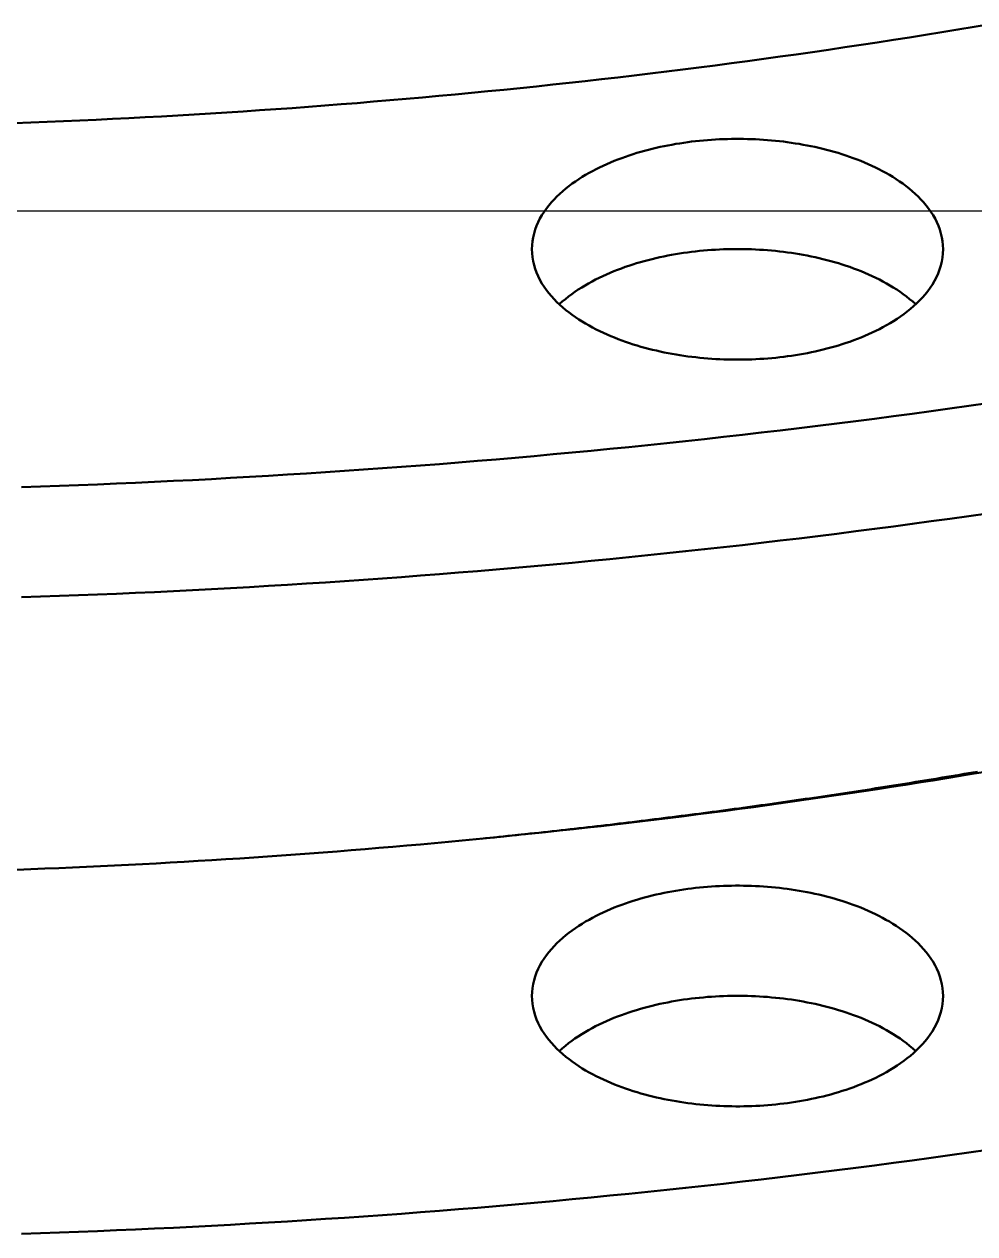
# Model space of a CAD drawing. Header units: millimetres. Extents: x 0 to 841, y 0 to 594.
# Drawn here: x 344.18 to 372.83, y 286.91 to 323.38 of the extents above; entities that cross this region are included whole.
import ezdxf

# ---------------------------------------------------------------- set-up
doc = ezdxf.new("R2010")
doc.units = ezdxf.units.MM
for name, color, linetype, lineweight in [('COTA', 7, 'CONTINUOUS', 25), ('FINA', 7, 'CONTINUOUS', 25), ('VIS', 7, 'CONTINUOUS', 50)]:
    doc.layers.add(name, color=color, linetype=linetype, lineweight=lineweight)

msp = doc.modelspace()

# ---------------------------------------------------------------- linework, layer by layer
at = {"layer": 'COTA'}
msp.add_line((335.5, 317.76), (569.498, 317.76), dxfattribs=at)
at = {"layer": 'FINA'}
for points in [[(343.882, 320.403), (344.375, 320.422), (344.868, 320.441), (345.361, 320.461), (345.853, 320.483), (346.346, 320.505), (346.839, 320.529), (347.331, 320.553), (347.824, 320.579), (348.316, 320.605), (348.808, 320.633), (349.301, 320.662), (349.793, 320.692), (350.285, 320.722), (350.777, 320.754), (351.269, 320.787), (351.761, 320.821), (352.253, 320.856), (352.745, 320.892), (353.237, 320.93), (353.729, 320.968), (354.22, 321.007), (354.712, 321.048), (355.203, 321.089), (355.694, 321.131), (356.186, 321.175), (356.677, 321.22), (357.168, 321.265), (357.659, 321.312), (358.15, 321.36), (358.64, 321.409), (359.131, 321.459), (359.621, 321.51), (360.112, 321.562), (360.602, 321.615), (361.092, 321.67), (361.582, 321.725), (362.072, 321.781), (362.562, 321.839), (363.052, 321.898), (363.541, 321.957), (364.031, 322.018), (364.52, 322.08), (365.009, 322.143), (365.498, 322.207), (365.987, 322.272), (366.475, 322.339), (366.964, 322.406), (367.452, 322.475), (367.941, 322.544), (368.429, 322.615), (368.916, 322.687), (369.404, 322.76), (369.892, 322.834), (370.379, 322.909), (370.866, 322.985), (371.353, 323.063), (371.84, 323.141), (372.327, 323.221), (372.813, 323.302), (373.3, 323.384)], [(343.882, 320.403), (344.375, 320.422), (344.868, 320.441), (345.361, 320.461), (345.853, 320.483), (346.346, 320.505), (346.839, 320.529), (347.331, 320.553), (347.824, 320.579), (348.316, 320.605), (348.808, 320.633), (349.301, 320.662), (349.793, 320.692), (350.285, 320.722), (350.777, 320.754), (351.269, 320.787), (351.761, 320.821), (352.253, 320.856), (352.745, 320.892), (353.237, 320.93), (353.729, 320.968), (354.22, 321.007), (354.712, 321.048), (355.203, 321.089), (355.694, 321.131), (356.186, 321.175), (356.677, 321.22), (357.168, 321.265), (357.659, 321.312), (358.15, 321.36), (358.64, 321.409), (359.131, 321.459), (359.621, 321.51), (360.112, 321.562), (360.602, 321.615), (361.092, 321.67), (361.582, 321.725), (362.072, 321.781), (362.562, 321.839), (363.052, 321.898), (363.541, 321.957), (364.031, 322.018), (364.52, 322.08), (365.009, 322.143), (365.498, 322.207), (365.987, 322.272), (366.475, 322.339), (366.964, 322.406), (367.452, 322.475), (367.941, 322.544), (368.429, 322.615), (368.916, 322.687), (369.404, 322.76), (369.892, 322.834), (370.379, 322.909), (370.866, 322.985), (371.353, 323.063), (371.84, 323.141), (372.327, 323.221), (372.813, 323.302), (373.3, 323.384)], [(359.483, 316.598), (359.487, 316.718), (359.499, 316.838), (359.519, 316.957), (359.547, 317.074), (359.581, 317.189), (359.623, 317.302), (359.672, 317.413), (359.726, 317.52), (359.785, 317.625), (359.85, 317.727), (359.92, 317.825), (359.993, 317.92), (360.071, 318.013), (360.152, 318.102), (360.236, 318.188), (360.324, 318.271), (360.413, 318.351), (360.506, 318.429), (360.6, 318.504), (360.697, 318.576), (360.795, 318.645), (360.895, 318.712), (360.997, 318.777), (361.1, 318.839), (361.205, 318.899), (361.31, 318.957), (361.417, 319.013), (361.525, 319.067), (361.634, 319.118), (361.744, 319.168), (361.854, 319.216), (361.966, 319.261), (362.078, 319.305), (362.191, 319.348), (362.304, 319.388), (362.419, 319.427), (362.533, 319.464), (362.648, 319.5), (362.764, 319.534), (362.88, 319.566), (362.996, 319.597), (363.113, 319.626), (363.231, 319.654), (363.348, 319.681), (363.466, 319.706), (363.584, 319.729), (363.703, 319.751), (363.821, 319.772), (363.94, 319.791), (364.06, 319.809), (364.179, 319.826), (364.298, 319.842), (364.418, 319.856), (364.538, 319.868), (364.658, 319.88), (364.778, 319.89), (364.898, 319.899), (365.018, 319.906), (365.139, 319.913), (365.259, 319.918), (365.38, 319.921), (365.5, 319.924), (365.621, 319.925), (365.741, 319.925), (365.862, 319.924), (365.982, 319.921), (366.103, 319.918), (366.223, 319.913), (366.343, 319.906), (366.464, 319.899), (366.584, 319.89), (366.704, 319.88), (366.824, 319.868), (366.944, 319.856), (367.063, 319.842), (367.183, 319.826), (367.302, 319.809), (367.421, 319.791), (367.54, 319.772), (367.659, 319.751), (367.778, 319.729), (367.896, 319.706), (368.014, 319.681), (368.131, 319.654), (368.249, 319.626), (368.365, 319.597), (368.482, 319.566), (368.598, 319.534), (368.714, 319.5), (368.829, 319.464), (368.943, 319.427), (369.057, 319.388), (369.171, 319.348), (369.284, 319.305), (369.396, 319.261), (369.507, 319.216), (369.618, 319.168), (369.728, 319.118), (369.837, 319.067), (369.945, 319.013), (370.052, 318.957), (370.157, 318.899), (370.262, 318.839), (370.365, 318.777), (370.467, 318.712), (370.567, 318.645), (370.665, 318.576), (370.762, 318.504), (370.856, 318.429), (370.949, 318.351), (371.038, 318.271), (371.126, 318.188), (371.21, 318.102), (371.291, 318.013), (371.368, 317.92), (371.442, 317.825), (371.512, 317.727), (371.576, 317.625), (371.636, 317.52), (371.69, 317.413), (371.739, 317.302), (371.78, 317.189), (371.815, 317.074), (371.843, 316.957), (371.863, 316.838), (371.875, 316.718), (371.879, 316.598)], [(370.064, 314.244), (369.957, 314.188), (369.849, 314.135), (369.74, 314.083), (369.63, 314.033), (369.52, 313.985), (369.408, 313.939), (369.296, 313.894), (369.183, 313.852), (369.069, 313.811), (368.955, 313.772), (368.84, 313.735), (368.725, 313.699), (368.61, 313.665), (368.493, 313.632), (368.377, 313.601), (368.26, 313.571), (368.142, 313.543), (368.025, 313.517), (367.907, 313.492), (367.788, 313.468), (367.67, 313.446), (367.551, 313.425), (367.432, 313.405), (367.313, 313.387), (367.193, 313.37), (367.074, 313.355), (366.954, 313.341), (366.834, 313.328), (366.714, 313.316), (366.594, 313.306), (366.473, 313.297), (366.353, 313.289), (366.232, 313.283), (366.112, 313.278), (365.991, 313.274), (365.871, 313.271), (365.75, 313.27), (365.629, 313.27), (365.509, 313.271), (365.388, 313.273), (365.267, 313.277), (365.147, 313.282), (365.026, 313.288), (364.906, 313.296), (364.786, 313.305), (364.665, 313.315), (364.545, 313.326), (364.425, 313.339), (364.306, 313.353), (364.186, 313.368), (364.066, 313.385), (363.947, 313.403), (363.828, 313.422), (363.709, 313.443), (363.59, 313.465), (363.472, 313.488), (363.354, 313.513), (363.236, 313.54), (363.119, 313.567), (363.002, 313.597), (362.885, 313.627), (362.769, 313.66), (362.653, 313.694), (362.538, 313.729), (362.423, 313.766), (362.309, 313.805), (362.195, 313.846), (362.082, 313.888), (361.97, 313.932), (361.858, 313.978), (361.748, 314.026), (361.638, 314.075), (361.529, 314.127), (361.42, 314.181), (361.313, 314.236), (361.208, 314.294), (361.103, 314.354), (361, 314.416), (360.898, 314.481), (360.798, 314.548), (360.699, 314.618), (360.602, 314.69), (360.508, 314.765), (360.415, 314.842), (360.325, 314.923), (360.238, 315.006), (360.153, 315.092), (360.072, 315.181), (359.994, 315.273), (359.921, 315.369), (359.851, 315.467), (359.786, 315.569), (359.726, 315.674), (359.672, 315.782), (359.624, 315.892), (359.582, 316.005), (359.547, 316.121), (359.519, 316.238), (359.499, 316.357), (359.487, 316.477), (359.483, 316.598)], [(360.31, 314.937), (360.4, 315.018), (360.492, 315.096), (360.587, 315.171), (360.683, 315.244), (360.782, 315.314), (360.882, 315.382), (360.984, 315.447), (361.087, 315.509), (361.192, 315.57), (361.298, 315.628), (361.405, 315.684), (361.513, 315.738), (361.622, 315.79), (361.732, 315.84), (361.843, 315.889), (361.955, 315.935), (362.067, 315.979), (362.18, 316.022), (362.294, 316.063), (362.408, 316.102), (362.523, 316.139), (362.639, 316.175), (362.755, 316.209), (362.871, 316.242), (362.988, 316.273), (363.105, 316.302), (363.223, 316.33), (363.341, 316.357), (363.459, 316.382), (363.578, 316.406), (363.696, 316.428), (363.816, 316.449), (363.935, 316.469), (364.054, 316.487), (364.174, 316.503), (364.294, 316.519), (364.414, 316.533), (364.534, 316.546), (364.655, 316.557), (364.775, 316.568), (364.896, 316.577), (365.016, 316.584), (365.137, 316.59), (365.258, 316.596), (365.379, 316.599), (365.5, 316.602), (365.62, 316.603), (365.741, 316.603), (365.862, 316.602), (365.983, 316.599), (366.104, 316.596), (366.225, 316.59), (366.346, 316.584), (366.466, 316.577), (366.587, 316.568), (366.707, 316.557), (366.828, 316.546), (366.948, 316.533), (367.068, 316.519), (367.188, 316.503), (367.307, 316.487), (367.427, 316.469), (367.546, 316.449), (367.665, 316.428), (367.784, 316.406), (367.903, 316.382), (368.021, 316.357), (368.139, 316.33), (368.257, 316.302), (368.374, 316.273), (368.491, 316.242), (368.607, 316.209), (368.723, 316.175), (368.839, 316.139), (368.953, 316.102), (369.068, 316.063), (369.182, 316.022), (369.295, 315.979), (369.407, 315.935), (369.519, 315.889), (369.63, 315.84), (369.74, 315.79), (369.849, 315.738), (369.957, 315.684), (370.064, 315.628), (370.17, 315.57), (370.275, 315.509), (370.378, 315.447), (370.48, 315.382), (370.58, 315.314), (370.679, 315.244), (370.775, 315.171), (370.87, 315.096), (370.962, 315.018), (371.052, 314.937)], [(371.879, 316.598), (371.875, 316.473), (371.862, 316.349), (371.84, 316.226), (371.811, 316.105), (371.773, 315.986), (371.729, 315.869), (371.677, 315.755), (371.62, 315.645), (371.556, 315.537), (371.487, 315.433), (371.414, 315.333), (371.336, 315.235), (371.254, 315.141), (371.168, 315.05), (371.08, 314.963), (370.988, 314.878), (370.893, 314.797), (370.796, 314.718), (370.697, 314.643), (370.596, 314.57), (370.492, 314.5), (370.388, 314.432), (370.281, 314.367), (370.173, 314.305), (370.064, 314.244)], [(344.101, 309.427), (344.674, 309.446), (345.247, 309.466), (345.82, 309.487), (346.393, 309.509), (346.966, 309.533), (347.539, 309.558), (348.112, 309.584), (348.684, 309.611), (349.257, 309.64), (349.83, 309.67), (350.402, 309.701), (350.975, 309.733), (351.547, 309.766), (352.12, 309.801), (352.692, 309.837), (353.264, 309.874), (353.836, 309.912), (354.409, 309.952), (354.981, 309.992), (355.552, 310.034), (356.124, 310.078), (356.696, 310.122), (357.268, 310.168), (357.839, 310.215), (358.41, 310.263), (358.982, 310.312), (359.553, 310.363), (360.124, 310.415), (360.695, 310.468), (361.266, 310.522), (361.837, 310.578), (362.407, 310.635), (362.978, 310.693), (363.548, 310.752), (364.118, 310.813), (364.688, 310.875), (365.258, 310.938), (365.828, 311.002), (366.398, 311.068), (366.967, 311.135), (367.537, 311.203), (368.106, 311.273), (368.675, 311.343), (369.244, 311.415), (369.813, 311.489), (370.381, 311.563), (370.95, 311.639), (371.518, 311.716), (372.086, 311.795), (372.654, 311.874), (373.222, 311.955)], [(344.101, 306.105), (344.674, 306.124), (345.247, 306.144), (345.82, 306.165), (346.393, 306.187), (346.966, 306.211), (347.539, 306.236), (348.112, 306.262), (348.684, 306.289), (349.257, 306.318), (349.83, 306.348), (350.402, 306.379), (350.975, 306.411), (351.547, 306.444), (352.12, 306.479), (352.692, 306.515), (353.264, 306.552), (353.836, 306.59), (354.409, 306.63), (354.981, 306.67), (355.552, 306.712), (356.124, 306.756), (356.696, 306.8), (357.268, 306.846), (357.839, 306.893), (358.41, 306.941), (358.982, 306.99), (359.553, 307.041), (360.124, 307.093), (360.695, 307.146), (361.266, 307.2), (361.837, 307.256), (362.407, 307.313), (362.978, 307.371), (363.548, 307.43), (364.118, 307.491), (364.688, 307.553), (365.258, 307.616), (365.828, 307.68), (366.398, 307.746), (366.967, 307.813), (367.537, 307.881), (368.106, 307.951), (368.675, 308.021), (369.244, 308.093), (369.813, 308.167), (370.381, 308.241), (370.95, 308.317), (371.518, 308.394), (372.086, 308.473), (372.654, 308.552), (373.222, 308.633)], [(343.96, 297.89), (344.38, 297.906), (344.8, 297.922), (345.22, 297.939), (345.64, 297.957), (346.061, 297.976), (346.481, 297.995), (346.901, 298.016), (347.321, 298.037), (347.741, 298.058), (348.161, 298.081), (348.581, 298.104), (349, 298.128), (349.42, 298.153), (349.84, 298.178), (350.26, 298.205), (350.679, 298.232), (351.099, 298.26), (351.518, 298.288), (351.938, 298.318), (352.357, 298.348), (352.777, 298.379), (353.196, 298.41), (353.615, 298.443), (354.035, 298.476), (354.454, 298.51), (354.873, 298.545), (355.292, 298.581), (355.711, 298.617), (356.13, 298.654), (356.549, 298.692), (356.967, 298.731), (357.386, 298.77), (357.805, 298.81), (358.223, 298.851), (358.642, 298.893), (359.06, 298.936), (359.478, 298.979), (359.897, 299.023), (360.315, 299.068), (360.733, 299.114), (361.151, 299.16), (361.569, 299.207), (361.986, 299.255), (362.404, 299.304), (362.822, 299.354), (363.239, 299.404), (363.657, 299.456), (364.074, 299.508), (364.491, 299.56), (364.908, 299.614), (365.325, 299.668), (365.742, 299.724), (366.159, 299.78), (366.576, 299.836), (366.992, 299.894), (367.409, 299.953), (367.825, 300.012), (368.241, 300.072), (368.657, 300.133), (369.073, 300.194), (369.489, 300.257), (369.905, 300.32), (370.321, 300.384), (370.736, 300.449), (371.151, 300.515), (371.567, 300.581), (371.982, 300.648), (372.397, 300.717), (372.812, 300.786), (373.226, 300.855)], [(357.95, 298.824), (358.084, 298.838), (358.219, 298.851), (358.353, 298.865), (358.487, 298.879), (358.621, 298.892), (358.755, 298.906), (358.889, 298.92), (359.024, 298.934), (359.158, 298.948), (359.292, 298.962), (359.426, 298.977), (359.56, 298.991), (359.694, 299.005), (359.828, 299.02), (359.962, 299.034), (360.096, 299.049), (360.23, 299.064), (360.364, 299.079), (360.498, 299.093), (360.632, 299.108), (360.766, 299.124), (360.9, 299.139), (361.034, 299.154), (361.168, 299.169), (361.302, 299.185), (361.436, 299.2), (361.57, 299.216), (361.704, 299.231), (361.838, 299.247), (361.972, 299.263), (362.106, 299.279), (362.24, 299.295), (362.374, 299.311), (362.508, 299.327), (362.642, 299.343), (362.775, 299.359), (362.909, 299.376), (363.043, 299.392), (363.177, 299.409), (363.311, 299.426), (363.445, 299.442), (363.578, 299.459), (363.712, 299.476), (363.846, 299.493), (363.98, 299.51), (364.113, 299.527), (364.247, 299.544), (364.381, 299.562), (364.515, 299.579), (364.648, 299.597), (364.782, 299.614), (364.916, 299.632), (365.05, 299.649), (365.183, 299.667), (365.317, 299.685), (365.451, 299.703), (365.584, 299.721), (365.718, 299.739), (365.851, 299.758), (365.985, 299.776), (366.119, 299.794), (366.252, 299.813), (366.386, 299.831), (366.519, 299.85), (366.653, 299.869), (366.786, 299.888), (366.92, 299.907), (367.053, 299.926), (367.187, 299.945), (367.32, 299.964), (367.454, 299.983), (367.587, 300.002), (367.721, 300.022), (367.854, 300.041), (367.988, 300.061), (368.121, 300.08), (368.254, 300.1), (368.388, 300.12), (368.521, 300.14), (368.655, 300.16), (368.788, 300.18), (368.921, 300.2), (369.055, 300.221), (369.188, 300.241), (369.321, 300.261), (369.455, 300.282), (369.588, 300.302), (369.721, 300.323), (369.854, 300.344), (369.988, 300.365), (370.121, 300.386), (370.254, 300.407), (370.387, 300.428), (370.52, 300.449), (370.653, 300.47), (370.787, 300.492), (370.92, 300.513), (371.053, 300.535), (371.186, 300.556), (371.319, 300.578), (371.452, 300.6), (371.585, 300.622), (371.718, 300.644), (371.851, 300.666), (371.984, 300.688), (372.117, 300.71), (372.25, 300.733), (372.383, 300.755), (372.516, 300.777), (372.649, 300.8), (372.782, 300.823), (372.915, 300.845)], [(359.483, 294.082), (359.487, 294.202), (359.499, 294.322), (359.519, 294.441), (359.547, 294.558), (359.581, 294.673), (359.623, 294.786), (359.672, 294.897), (359.726, 295.004), (359.785, 295.109), (359.85, 295.211), (359.92, 295.309), (359.993, 295.404), (360.071, 295.497), (360.152, 295.586), (360.236, 295.672), (360.324, 295.755), (360.413, 295.835), (360.506, 295.913), (360.6, 295.988), (360.697, 296.06), (360.795, 296.129), (360.895, 296.196), (360.997, 296.261), (361.1, 296.323), (361.205, 296.383), (361.31, 296.441), (361.417, 296.497), (361.525, 296.55), (361.634, 296.602), (361.744, 296.652), (361.854, 296.699), (361.966, 296.745), (362.078, 296.789), (362.191, 296.832), (362.304, 296.872), (362.419, 296.911), (362.533, 296.948), (362.648, 296.984), (362.764, 297.018), (362.88, 297.05), (362.996, 297.081), (363.113, 297.11), (363.231, 297.138), (363.348, 297.165), (363.466, 297.19), (363.584, 297.213), (363.703, 297.235), (363.821, 297.256), (363.94, 297.275), (364.06, 297.293), (364.179, 297.31), (364.298, 297.325), (364.418, 297.34), (364.538, 297.352), (364.658, 297.364), (364.778, 297.374), (364.898, 297.383), (365.018, 297.39), (365.139, 297.397), (365.259, 297.402), (365.38, 297.405), (365.5, 297.408), (365.621, 297.409), (365.741, 297.409), (365.862, 297.408), (365.982, 297.405), (366.103, 297.402), (366.223, 297.397), (366.343, 297.39), (366.464, 297.383), (366.584, 297.374), (366.704, 297.364), (366.824, 297.352), (366.944, 297.34), (367.063, 297.325), (367.183, 297.31), (367.302, 297.293), (367.421, 297.275), (367.54, 297.256), (367.659, 297.235), (367.778, 297.213), (367.896, 297.19), (368.014, 297.165), (368.131, 297.138), (368.249, 297.11), (368.365, 297.081), (368.482, 297.05), (368.598, 297.018), (368.714, 296.984), (368.829, 296.948), (368.943, 296.911), (369.057, 296.872), (369.171, 296.832), (369.284, 296.789), (369.396, 296.745), (369.507, 296.699), (369.618, 296.652), (369.728, 296.602), (369.837, 296.55), (369.945, 296.497), (370.052, 296.441), (370.157, 296.383), (370.262, 296.323), (370.365, 296.261), (370.467, 296.196), (370.567, 296.129), (370.665, 296.06), (370.762, 295.988), (370.856, 295.913), (370.949, 295.835), (371.038, 295.755), (371.126, 295.672), (371.21, 295.586), (371.291, 295.497), (371.368, 295.404), (371.442, 295.309), (371.512, 295.211), (371.576, 295.109), (371.636, 295.004), (371.69, 294.897), (371.739, 294.786), (371.78, 294.673), (371.815, 294.558), (371.843, 294.441), (371.863, 294.322), (371.875, 294.202), (371.879, 294.082)], [(370.064, 291.728), (369.957, 291.672), (369.849, 291.618), (369.74, 291.567), (369.63, 291.517), (369.52, 291.469), (369.408, 291.423), (369.296, 291.378), (369.183, 291.336), (369.069, 291.295), (368.955, 291.256), (368.84, 291.219), (368.725, 291.183), (368.61, 291.149), (368.493, 291.116), (368.377, 291.085), (368.26, 291.055), (368.142, 291.027), (368.025, 291.001), (367.907, 290.976), (367.788, 290.952), (367.67, 290.93), (367.551, 290.909), (367.432, 290.889), (367.313, 290.871), (367.193, 290.854), (367.074, 290.839), (366.954, 290.825), (366.834, 290.812), (366.714, 290.8), (366.594, 290.79), (366.473, 290.781), (366.353, 290.773), (366.232, 290.767), (366.112, 290.762), (365.991, 290.758), (365.871, 290.755), (365.75, 290.754), (365.629, 290.754), (365.509, 290.755), (365.388, 290.757), (365.267, 290.761), (365.147, 290.766), (365.026, 290.772), (364.906, 290.78), (364.786, 290.789), (364.665, 290.799), (364.545, 290.81), (364.425, 290.823), (364.306, 290.837), (364.186, 290.852), (364.066, 290.869), (363.947, 290.887), (363.828, 290.906), (363.709, 290.927), (363.59, 290.949), (363.472, 290.972), (363.354, 290.997), (363.236, 291.023), (363.119, 291.051), (363.002, 291.081), (362.885, 291.111), (362.769, 291.144), (362.653, 291.178), (362.538, 291.213), (362.423, 291.25), (362.309, 291.289), (362.195, 291.33), (362.082, 291.372), (361.97, 291.416), (361.858, 291.462), (361.748, 291.51), (361.638, 291.559), (361.529, 291.611), (361.42, 291.664), (361.313, 291.72), (361.208, 291.778), (361.103, 291.838), (361, 291.9), (360.898, 291.965), (360.798, 292.032), (360.699, 292.102), (360.602, 292.174), (360.508, 292.249), (360.415, 292.326), (360.325, 292.406), (360.238, 292.49), (360.153, 292.576), (360.072, 292.665), (359.994, 292.757), (359.921, 292.853), (359.851, 292.951), (359.786, 293.053), (359.726, 293.158), (359.672, 293.266), (359.624, 293.376), (359.582, 293.489), (359.547, 293.605), (359.519, 293.722), (359.499, 293.841), (359.487, 293.961), (359.483, 294.082)], [(360.31, 292.421), (360.4, 292.501), (360.492, 292.58), (360.587, 292.655), (360.683, 292.728), (360.782, 292.798), (360.882, 292.865), (360.984, 292.931), (361.087, 292.993), (361.192, 293.054), (361.298, 293.112), (361.405, 293.168), (361.513, 293.222), (361.622, 293.274), (361.732, 293.324), (361.843, 293.373), (361.955, 293.419), (362.067, 293.463), (362.18, 293.506), (362.294, 293.547), (362.408, 293.586), (362.523, 293.623), (362.639, 293.659), (362.755, 293.693), (362.871, 293.726), (362.988, 293.757), (363.105, 293.786), (363.223, 293.814), (363.341, 293.841), (363.459, 293.866), (363.578, 293.89), (363.696, 293.912), (363.816, 293.933), (363.935, 293.953), (364.054, 293.971), (364.174, 293.987), (364.294, 294.003), (364.414, 294.017), (364.534, 294.03), (364.655, 294.041), (364.775, 294.052), (364.896, 294.06), (365.016, 294.068), (365.137, 294.074), (365.258, 294.08), (365.379, 294.083), (365.5, 294.086), (365.62, 294.087), (365.741, 294.087), (365.862, 294.086), (365.983, 294.083), (366.104, 294.08), (366.225, 294.074), (366.346, 294.068), (366.466, 294.06), (366.587, 294.052), (366.707, 294.041), (366.828, 294.03), (366.948, 294.017), (367.068, 294.003), (367.188, 293.987), (367.307, 293.971), (367.427, 293.953), (367.546, 293.933), (367.665, 293.912), (367.784, 293.89), (367.903, 293.866), (368.021, 293.841), (368.139, 293.814), (368.257, 293.786), (368.374, 293.757), (368.491, 293.726), (368.607, 293.693), (368.723, 293.659), (368.839, 293.623), (368.953, 293.586), (369.068, 293.547), (369.182, 293.506), (369.295, 293.463), (369.407, 293.419), (369.519, 293.373), (369.63, 293.324), (369.74, 293.274), (369.849, 293.222), (369.957, 293.168), (370.064, 293.112), (370.17, 293.054), (370.275, 292.993), (370.378, 292.931), (370.48, 292.865), (370.58, 292.798), (370.679, 292.728), (370.775, 292.655), (370.87, 292.58), (370.962, 292.501), (371.052, 292.421)], [(371.879, 294.082), (371.875, 293.957), (371.862, 293.833), (371.84, 293.71), (371.811, 293.589), (371.773, 293.47), (371.729, 293.353), (371.677, 293.239), (371.62, 293.129), (371.556, 293.021), (371.487, 292.917), (371.414, 292.817), (371.336, 292.719), (371.254, 292.625), (371.168, 292.534), (371.08, 292.447), (370.988, 292.362), (370.893, 292.281), (370.796, 292.202), (370.697, 292.127), (370.596, 292.054), (370.492, 291.984), (370.388, 291.916), (370.281, 291.851), (370.173, 291.789), (370.064, 291.728)], [(344.101, 286.911), (344.674, 286.93), (345.247, 286.95), (345.82, 286.971), (346.393, 286.993), (346.966, 287.017), (347.539, 287.042), (348.112, 287.068), (348.684, 287.095), (349.257, 287.124), (349.83, 287.154), (350.402, 287.185), (350.975, 287.217), (351.547, 287.25), (352.12, 287.285), (352.692, 287.321), (353.264, 287.358), (353.836, 287.396), (354.409, 287.436), (354.981, 287.476), (355.552, 287.518), (356.124, 287.562), (356.696, 287.606), (357.268, 287.652), (357.839, 287.699), (358.41, 287.747), (358.982, 287.796), (359.553, 287.847), (360.124, 287.899), (360.695, 287.952), (361.266, 288.006), (361.837, 288.062), (362.407, 288.119), (362.978, 288.177), (363.548, 288.236), (364.118, 288.297), (364.688, 288.359), (365.258, 288.422), (365.828, 288.486), (366.398, 288.552), (366.967, 288.619), (367.537, 288.687), (368.106, 288.757), (368.675, 288.827), (369.244, 288.899), (369.813, 288.973), (370.381, 289.047), (370.95, 289.123), (371.518, 289.2), (372.086, 289.279), (372.654, 289.358), (373.222, 289.439)]]:
    msp.add_lwpolyline(points, dxfattribs=at)
at = {"layer": 'VIS'}
for points in [[(343.882, 320.403), (344.375, 320.422), (344.868, 320.441), (345.361, 320.461), (345.853, 320.483), (346.346, 320.505), (346.839, 320.529), (347.331, 320.553), (347.824, 320.579), (348.316, 320.605), (348.808, 320.633), (349.301, 320.662), (349.793, 320.692), (350.285, 320.722), (350.777, 320.754), (351.269, 320.787), (351.761, 320.821), (352.253, 320.856), (352.745, 320.892), (353.237, 320.93), (353.729, 320.968), (354.22, 321.007), (354.712, 321.048), (355.203, 321.089), (355.694, 321.131), (356.186, 321.175), (356.677, 321.22), (357.168, 321.265), (357.659, 321.312), (358.15, 321.36), (358.64, 321.409), (359.131, 321.459), (359.621, 321.51), (360.112, 321.562), (360.602, 321.615), (361.092, 321.67), (361.582, 321.725), (362.072, 321.781), (362.562, 321.839), (363.052, 321.898), (363.541, 321.957), (364.031, 322.018), (364.52, 322.08), (365.009, 322.143), (365.498, 322.207), (365.987, 322.272), (366.475, 322.339), (366.964, 322.406), (367.452, 322.475), (367.941, 322.544), (368.429, 322.615), (368.916, 322.687), (369.404, 322.76), (369.892, 322.834), (370.379, 322.909), (370.866, 322.985), (371.353, 323.063), (371.84, 323.141), (372.327, 323.221), (372.813, 323.302), (373.3, 323.384)], [(343.882, 320.403), (344.375, 320.422), (344.868, 320.441), (345.361, 320.461), (345.853, 320.483), (346.346, 320.505), (346.839, 320.529), (347.331, 320.553), (347.824, 320.579), (348.316, 320.605), (348.808, 320.633), (349.301, 320.662), (349.793, 320.692), (350.285, 320.722), (350.777, 320.754), (351.269, 320.787), (351.761, 320.821), (352.253, 320.856), (352.745, 320.892), (353.237, 320.93), (353.729, 320.968), (354.22, 321.007), (354.712, 321.048), (355.203, 321.089), (355.694, 321.131), (356.186, 321.175), (356.677, 321.22), (357.168, 321.265), (357.659, 321.312), (358.15, 321.36), (358.64, 321.409), (359.131, 321.459), (359.621, 321.51), (360.112, 321.562), (360.602, 321.615), (361.092, 321.67), (361.582, 321.725), (362.072, 321.781), (362.562, 321.839), (363.052, 321.898), (363.541, 321.957), (364.031, 322.018), (364.52, 322.08), (365.009, 322.143), (365.498, 322.207), (365.987, 322.272), (366.475, 322.339), (366.964, 322.406), (367.452, 322.475), (367.941, 322.544), (368.429, 322.615), (368.916, 322.687), (369.404, 322.76), (369.892, 322.834), (370.379, 322.909), (370.866, 322.985), (371.353, 323.063), (371.84, 323.141), (372.327, 323.221), (372.813, 323.302), (373.3, 323.384)], [(359.483, 316.598), (359.487, 316.718), (359.499, 316.838), (359.519, 316.957), (359.547, 317.074), (359.581, 317.189), (359.623, 317.302), (359.672, 317.413), (359.726, 317.52), (359.785, 317.625), (359.85, 317.727), (359.92, 317.825), (359.993, 317.92), (360.071, 318.013), (360.152, 318.102), (360.236, 318.188), (360.324, 318.271), (360.413, 318.351), (360.506, 318.429), (360.6, 318.504), (360.697, 318.576), (360.795, 318.645), (360.895, 318.712), (360.997, 318.777), (361.1, 318.839), (361.205, 318.899), (361.31, 318.957), (361.417, 319.013), (361.525, 319.067), (361.634, 319.118), (361.744, 319.168), (361.854, 319.216), (361.966, 319.261), (362.078, 319.305), (362.191, 319.348), (362.304, 319.388), (362.419, 319.427), (362.533, 319.464), (362.648, 319.5), (362.764, 319.534), (362.88, 319.566), (362.996, 319.597), (363.113, 319.626), (363.231, 319.654), (363.348, 319.681), (363.466, 319.706), (363.584, 319.729), (363.703, 319.751), (363.821, 319.772), (363.94, 319.791), (364.06, 319.809), (364.179, 319.826), (364.298, 319.842), (364.418, 319.856), (364.538, 319.868), (364.658, 319.88), (364.778, 319.89), (364.898, 319.899), (365.018, 319.906), (365.139, 319.913), (365.259, 319.918), (365.38, 319.921), (365.5, 319.924), (365.621, 319.925), (365.741, 319.925), (365.862, 319.924), (365.982, 319.921), (366.103, 319.918), (366.223, 319.913), (366.343, 319.906), (366.464, 319.899), (366.584, 319.89), (366.704, 319.88), (366.824, 319.868), (366.944, 319.856), (367.063, 319.842), (367.183, 319.826), (367.302, 319.809), (367.421, 319.791), (367.54, 319.772), (367.659, 319.751), (367.778, 319.729), (367.896, 319.706), (368.014, 319.681), (368.131, 319.654), (368.249, 319.626), (368.365, 319.597), (368.482, 319.566), (368.598, 319.534), (368.714, 319.5), (368.829, 319.464), (368.943, 319.427), (369.057, 319.388), (369.171, 319.348), (369.284, 319.305), (369.396, 319.261), (369.507, 319.216), (369.618, 319.168), (369.728, 319.118), (369.837, 319.067), (369.945, 319.013), (370.052, 318.957), (370.157, 318.899), (370.262, 318.839), (370.365, 318.777), (370.467, 318.712), (370.567, 318.645), (370.665, 318.576), (370.762, 318.504), (370.856, 318.429), (370.949, 318.351), (371.038, 318.271), (371.126, 318.188), (371.21, 318.102), (371.291, 318.013), (371.368, 317.92), (371.442, 317.825), (371.512, 317.727), (371.576, 317.625), (371.636, 317.52), (371.69, 317.413), (371.739, 317.302), (371.78, 317.189), (371.815, 317.074), (371.843, 316.957), (371.863, 316.838), (371.875, 316.718), (371.879, 316.598)], [(370.064, 314.244), (369.957, 314.188), (369.849, 314.135), (369.74, 314.083), (369.63, 314.033), (369.52, 313.985), (369.408, 313.939), (369.296, 313.894), (369.183, 313.852), (369.069, 313.811), (368.955, 313.772), (368.84, 313.735), (368.725, 313.699), (368.61, 313.665), (368.493, 313.632), (368.377, 313.601), (368.26, 313.571), (368.142, 313.543), (368.025, 313.517), (367.907, 313.492), (367.788, 313.468), (367.67, 313.446), (367.551, 313.425), (367.432, 313.405), (367.313, 313.387), (367.193, 313.37), (367.074, 313.355), (366.954, 313.341), (366.834, 313.328), (366.714, 313.316), (366.594, 313.306), (366.473, 313.297), (366.353, 313.289), (366.232, 313.283), (366.112, 313.278), (365.991, 313.274), (365.871, 313.271), (365.75, 313.27), (365.629, 313.27), (365.509, 313.271), (365.388, 313.273), (365.267, 313.277), (365.147, 313.282), (365.026, 313.288), (364.906, 313.296), (364.786, 313.305), (364.665, 313.315), (364.545, 313.326), (364.425, 313.339), (364.306, 313.353), (364.186, 313.368), (364.066, 313.385), (363.947, 313.403), (363.828, 313.422), (363.709, 313.443), (363.59, 313.465), (363.472, 313.488), (363.354, 313.513), (363.236, 313.54), (363.119, 313.567), (363.002, 313.597), (362.885, 313.627), (362.769, 313.66), (362.653, 313.694), (362.538, 313.729), (362.423, 313.766), (362.309, 313.805), (362.195, 313.846), (362.082, 313.888), (361.97, 313.932), (361.858, 313.978), (361.748, 314.026), (361.638, 314.075), (361.529, 314.127), (361.42, 314.181), (361.313, 314.236), (361.208, 314.294), (361.103, 314.354), (361, 314.416), (360.898, 314.481), (360.798, 314.548), (360.699, 314.618), (360.602, 314.69), (360.508, 314.765), (360.415, 314.842), (360.325, 314.923), (360.238, 315.006), (360.153, 315.092), (360.072, 315.181), (359.994, 315.273), (359.921, 315.369), (359.851, 315.467), (359.786, 315.569), (359.726, 315.674), (359.672, 315.782), (359.624, 315.892), (359.582, 316.005), (359.547, 316.121), (359.519, 316.238), (359.499, 316.357), (359.487, 316.477), (359.483, 316.598)], [(360.31, 314.937), (360.4, 315.018), (360.492, 315.096), (360.587, 315.171), (360.683, 315.244), (360.782, 315.314), (360.882, 315.382), (360.984, 315.447), (361.087, 315.509), (361.192, 315.57), (361.298, 315.628), (361.405, 315.684), (361.513, 315.738), (361.622, 315.79), (361.732, 315.84), (361.843, 315.889), (361.955, 315.935), (362.067, 315.979), (362.18, 316.022), (362.294, 316.063), (362.408, 316.102), (362.523, 316.139), (362.639, 316.175), (362.755, 316.209), (362.871, 316.242), (362.988, 316.273), (363.105, 316.302), (363.223, 316.33), (363.341, 316.357), (363.459, 316.382), (363.578, 316.406), (363.696, 316.428), (363.816, 316.449), (363.935, 316.469), (364.054, 316.487), (364.174, 316.503), (364.294, 316.519), (364.414, 316.533), (364.534, 316.546), (364.655, 316.557), (364.775, 316.568), (364.896, 316.577), (365.016, 316.584), (365.137, 316.59), (365.258, 316.596), (365.379, 316.599), (365.5, 316.602), (365.62, 316.603), (365.741, 316.603), (365.862, 316.602), (365.983, 316.599), (366.104, 316.596), (366.225, 316.59), (366.346, 316.584), (366.466, 316.577), (366.587, 316.568), (366.707, 316.557), (366.828, 316.546), (366.948, 316.533), (367.068, 316.519), (367.188, 316.503), (367.307, 316.487), (367.427, 316.469), (367.546, 316.449), (367.665, 316.428), (367.784, 316.406), (367.903, 316.382), (368.021, 316.357), (368.139, 316.33), (368.257, 316.302), (368.374, 316.273), (368.491, 316.242), (368.607, 316.209), (368.723, 316.175), (368.839, 316.139), (368.953, 316.102), (369.068, 316.063), (369.182, 316.022), (369.295, 315.979), (369.407, 315.935), (369.519, 315.889), (369.63, 315.84), (369.74, 315.79), (369.849, 315.738), (369.957, 315.684), (370.064, 315.628), (370.17, 315.57), (370.275, 315.509), (370.378, 315.447), (370.48, 315.382), (370.58, 315.314), (370.679, 315.244), (370.775, 315.171), (370.87, 315.096), (370.962, 315.018), (371.052, 314.937)], [(371.879, 316.598), (371.875, 316.473), (371.862, 316.349), (371.84, 316.226), (371.811, 316.105), (371.773, 315.986), (371.729, 315.869), (371.677, 315.755), (371.62, 315.645), (371.556, 315.537), (371.487, 315.433), (371.414, 315.333), (371.336, 315.235), (371.254, 315.141), (371.168, 315.05), (371.08, 314.963), (370.988, 314.878), (370.893, 314.797), (370.796, 314.718), (370.697, 314.643), (370.596, 314.57), (370.492, 314.5), (370.388, 314.432), (370.281, 314.367), (370.173, 314.305), (370.064, 314.244)], [(344.101, 309.427), (344.674, 309.446), (345.247, 309.466), (345.82, 309.487), (346.393, 309.509), (346.966, 309.533), (347.539, 309.558), (348.112, 309.584), (348.684, 309.611), (349.257, 309.64), (349.83, 309.67), (350.402, 309.701), (350.975, 309.733), (351.547, 309.766), (352.12, 309.801), (352.692, 309.837), (353.264, 309.874), (353.836, 309.912), (354.409, 309.952), (354.981, 309.992), (355.552, 310.034), (356.124, 310.078), (356.696, 310.122), (357.268, 310.168), (357.839, 310.215), (358.41, 310.263), (358.982, 310.312), (359.553, 310.363), (360.124, 310.415), (360.695, 310.468), (361.266, 310.522), (361.837, 310.578), (362.407, 310.635), (362.978, 310.693), (363.548, 310.752), (364.118, 310.813), (364.688, 310.875), (365.258, 310.938), (365.828, 311.002), (366.398, 311.068), (366.967, 311.135), (367.537, 311.203), (368.106, 311.273), (368.675, 311.343), (369.244, 311.415), (369.813, 311.489), (370.381, 311.563), (370.95, 311.639), (371.518, 311.716), (372.086, 311.795), (372.654, 311.874), (373.222, 311.955)], [(344.101, 306.105), (344.674, 306.124), (345.247, 306.144), (345.82, 306.165), (346.393, 306.187), (346.966, 306.211), (347.539, 306.236), (348.112, 306.262), (348.684, 306.289), (349.257, 306.318), (349.83, 306.348), (350.402, 306.379), (350.975, 306.411), (351.547, 306.444), (352.12, 306.479), (352.692, 306.515), (353.264, 306.552), (353.836, 306.59), (354.409, 306.63), (354.981, 306.67), (355.552, 306.712), (356.124, 306.756), (356.696, 306.8), (357.268, 306.846), (357.839, 306.893), (358.41, 306.941), (358.982, 306.99), (359.553, 307.041), (360.124, 307.093), (360.695, 307.146), (361.266, 307.2), (361.837, 307.256), (362.407, 307.313), (362.978, 307.371), (363.548, 307.43), (364.118, 307.491), (364.688, 307.553), (365.258, 307.616), (365.828, 307.68), (366.398, 307.746), (366.967, 307.813), (367.537, 307.881), (368.106, 307.951), (368.675, 308.021), (369.244, 308.093), (369.813, 308.167), (370.381, 308.241), (370.95, 308.317), (371.518, 308.394), (372.086, 308.473), (372.654, 308.552), (373.222, 308.633)], [(343.96, 297.89), (344.38, 297.906), (344.8, 297.922), (345.22, 297.939), (345.64, 297.957), (346.061, 297.976), (346.481, 297.995), (346.901, 298.016), (347.321, 298.037), (347.741, 298.058), (348.161, 298.081), (348.581, 298.104), (349, 298.128), (349.42, 298.153), (349.84, 298.178), (350.26, 298.205), (350.679, 298.232), (351.099, 298.26), (351.518, 298.288), (351.938, 298.318), (352.357, 298.348), (352.777, 298.379), (353.196, 298.41), (353.615, 298.443), (354.035, 298.476), (354.454, 298.51), (354.873, 298.545), (355.292, 298.581), (355.711, 298.617), (356.13, 298.654), (356.549, 298.692), (356.967, 298.731), (357.386, 298.77), (357.805, 298.81), (358.223, 298.851), (358.642, 298.893), (359.06, 298.936), (359.478, 298.979), (359.897, 299.023), (360.315, 299.068), (360.733, 299.114), (361.151, 299.16), (361.569, 299.207), (361.986, 299.255), (362.404, 299.304), (362.822, 299.354), (363.239, 299.404), (363.657, 299.456), (364.074, 299.508), (364.491, 299.56), (364.908, 299.614), (365.325, 299.668), (365.742, 299.724), (366.159, 299.78), (366.576, 299.836), (366.992, 299.894), (367.409, 299.953), (367.825, 300.012), (368.241, 300.072), (368.657, 300.133), (369.073, 300.194), (369.489, 300.257), (369.905, 300.32), (370.321, 300.384), (370.736, 300.449), (371.151, 300.515), (371.567, 300.581), (371.982, 300.648), (372.397, 300.717), (372.812, 300.786), (373.226, 300.855)], [(357.95, 298.824), (358.084, 298.838), (358.219, 298.851), (358.353, 298.865), (358.487, 298.879), (358.621, 298.892), (358.755, 298.906), (358.889, 298.92), (359.024, 298.934), (359.158, 298.948), (359.292, 298.962), (359.426, 298.977), (359.56, 298.991), (359.694, 299.005), (359.828, 299.02), (359.962, 299.034), (360.096, 299.049), (360.23, 299.064), (360.364, 299.079), (360.498, 299.093), (360.632, 299.108), (360.766, 299.124), (360.9, 299.139), (361.034, 299.154), (361.168, 299.169), (361.302, 299.185), (361.436, 299.2), (361.57, 299.216), (361.704, 299.231), (361.838, 299.247), (361.972, 299.263), (362.106, 299.279), (362.24, 299.295), (362.374, 299.311), (362.508, 299.327), (362.642, 299.343), (362.775, 299.359), (362.909, 299.376), (363.043, 299.392), (363.177, 299.409), (363.311, 299.426), (363.445, 299.442), (363.578, 299.459), (363.712, 299.476), (363.846, 299.493), (363.98, 299.51), (364.113, 299.527), (364.247, 299.544), (364.381, 299.562), (364.515, 299.579), (364.648, 299.597), (364.782, 299.614), (364.916, 299.632), (365.05, 299.649), (365.183, 299.667), (365.317, 299.685), (365.451, 299.703), (365.584, 299.721), (365.718, 299.739), (365.851, 299.758), (365.985, 299.776), (366.119, 299.794), (366.252, 299.813), (366.386, 299.831), (366.519, 299.85), (366.653, 299.869), (366.786, 299.888), (366.92, 299.907), (367.053, 299.926), (367.187, 299.945), (367.32, 299.964), (367.454, 299.983), (367.587, 300.002), (367.721, 300.022), (367.854, 300.041), (367.988, 300.061), (368.121, 300.08), (368.254, 300.1), (368.388, 300.12), (368.521, 300.14), (368.655, 300.16), (368.788, 300.18), (368.921, 300.2), (369.055, 300.221), (369.188, 300.241), (369.321, 300.261), (369.455, 300.282), (369.588, 300.302), (369.721, 300.323), (369.854, 300.344), (369.988, 300.365), (370.121, 300.386), (370.254, 300.407), (370.387, 300.428), (370.52, 300.449), (370.653, 300.47), (370.787, 300.492), (370.92, 300.513), (371.053, 300.535), (371.186, 300.556), (371.319, 300.578), (371.452, 300.6), (371.585, 300.622), (371.718, 300.644), (371.851, 300.666), (371.984, 300.688), (372.117, 300.71), (372.25, 300.733), (372.383, 300.755), (372.516, 300.777), (372.649, 300.8), (372.782, 300.823), (372.915, 300.845)], [(359.483, 294.082), (359.487, 294.202), (359.499, 294.322), (359.519, 294.441), (359.547, 294.558), (359.581, 294.673), (359.623, 294.786), (359.672, 294.897), (359.726, 295.004), (359.785, 295.109), (359.85, 295.211), (359.92, 295.309), (359.993, 295.404), (360.071, 295.497), (360.152, 295.586), (360.236, 295.672), (360.324, 295.755), (360.413, 295.835), (360.506, 295.913), (360.6, 295.988), (360.697, 296.06), (360.795, 296.129), (360.895, 296.196), (360.997, 296.261), (361.1, 296.323), (361.205, 296.383), (361.31, 296.441), (361.417, 296.497), (361.525, 296.55), (361.634, 296.602), (361.744, 296.652), (361.854, 296.699), (361.966, 296.745), (362.078, 296.789), (362.191, 296.832), (362.304, 296.872), (362.419, 296.911), (362.533, 296.948), (362.648, 296.984), (362.764, 297.018), (362.88, 297.05), (362.996, 297.081), (363.113, 297.11), (363.231, 297.138), (363.348, 297.165), (363.466, 297.19), (363.584, 297.213), (363.703, 297.235), (363.821, 297.256), (363.94, 297.275), (364.06, 297.293), (364.179, 297.31), (364.298, 297.325), (364.418, 297.34), (364.538, 297.352), (364.658, 297.364), (364.778, 297.374), (364.898, 297.383), (365.018, 297.39), (365.139, 297.397), (365.259, 297.402), (365.38, 297.405), (365.5, 297.408), (365.621, 297.409), (365.741, 297.409), (365.862, 297.408), (365.982, 297.405), (366.103, 297.402), (366.223, 297.397), (366.343, 297.39), (366.464, 297.383), (366.584, 297.374), (366.704, 297.364), (366.824, 297.352), (366.944, 297.34), (367.063, 297.325), (367.183, 297.31), (367.302, 297.293), (367.421, 297.275), (367.54, 297.256), (367.659, 297.235), (367.778, 297.213), (367.896, 297.19), (368.014, 297.165), (368.131, 297.138), (368.249, 297.11), (368.365, 297.081), (368.482, 297.05), (368.598, 297.018), (368.714, 296.984), (368.829, 296.948), (368.943, 296.911), (369.057, 296.872), (369.171, 296.832), (369.284, 296.789), (369.396, 296.745), (369.507, 296.699), (369.618, 296.652), (369.728, 296.602), (369.837, 296.55), (369.945, 296.497), (370.052, 296.441), (370.157, 296.383), (370.262, 296.323), (370.365, 296.261), (370.467, 296.196), (370.567, 296.129), (370.665, 296.06), (370.762, 295.988), (370.856, 295.913), (370.949, 295.835), (371.038, 295.755), (371.126, 295.672), (371.21, 295.586), (371.291, 295.497), (371.368, 295.404), (371.442, 295.309), (371.512, 295.211), (371.576, 295.109), (371.636, 295.004), (371.69, 294.897), (371.739, 294.786), (371.78, 294.673), (371.815, 294.558), (371.843, 294.441), (371.863, 294.322), (371.875, 294.202), (371.879, 294.082)], [(370.064, 291.728), (369.957, 291.672), (369.849, 291.618), (369.74, 291.567), (369.63, 291.517), (369.52, 291.469), (369.408, 291.423), (369.296, 291.378), (369.183, 291.336), (369.069, 291.295), (368.955, 291.256), (368.84, 291.219), (368.725, 291.183), (368.61, 291.149), (368.493, 291.116), (368.377, 291.085), (368.26, 291.055), (368.142, 291.027), (368.025, 291.001), (367.907, 290.976), (367.788, 290.952), (367.67, 290.93), (367.551, 290.909), (367.432, 290.889), (367.313, 290.871), (367.193, 290.854), (367.074, 290.839), (366.954, 290.825), (366.834, 290.812), (366.714, 290.8), (366.594, 290.79), (366.473, 290.781), (366.353, 290.773), (366.232, 290.767), (366.112, 290.762), (365.991, 290.758), (365.871, 290.755), (365.75, 290.754), (365.629, 290.754), (365.509, 290.755), (365.388, 290.757), (365.267, 290.761), (365.147, 290.766), (365.026, 290.772), (364.906, 290.78), (364.786, 290.789), (364.665, 290.799), (364.545, 290.81), (364.425, 290.823), (364.306, 290.837), (364.186, 290.852), (364.066, 290.869), (363.947, 290.887), (363.828, 290.906), (363.709, 290.927), (363.59, 290.949), (363.472, 290.972), (363.354, 290.997), (363.236, 291.023), (363.119, 291.051), (363.002, 291.081), (362.885, 291.111), (362.769, 291.144), (362.653, 291.178), (362.538, 291.213), (362.423, 291.25), (362.309, 291.289), (362.195, 291.33), (362.082, 291.372), (361.97, 291.416), (361.858, 291.462), (361.748, 291.51), (361.638, 291.559), (361.529, 291.611), (361.42, 291.664), (361.313, 291.72), (361.208, 291.778), (361.103, 291.838), (361, 291.9), (360.898, 291.965), (360.798, 292.032), (360.699, 292.102), (360.602, 292.174), (360.508, 292.249), (360.415, 292.326), (360.325, 292.406), (360.238, 292.49), (360.153, 292.576), (360.072, 292.665), (359.994, 292.757), (359.921, 292.853), (359.851, 292.951), (359.786, 293.053), (359.726, 293.158), (359.672, 293.266), (359.624, 293.376), (359.582, 293.489), (359.547, 293.605), (359.519, 293.722), (359.499, 293.841), (359.487, 293.961), (359.483, 294.082)], [(360.31, 292.421), (360.4, 292.501), (360.492, 292.58), (360.587, 292.655), (360.683, 292.728), (360.782, 292.798), (360.882, 292.865), (360.984, 292.931), (361.087, 292.993), (361.192, 293.054), (361.298, 293.112), (361.405, 293.168), (361.513, 293.222), (361.622, 293.274), (361.732, 293.324), (361.843, 293.373), (361.955, 293.419), (362.067, 293.463), (362.18, 293.506), (362.294, 293.547), (362.408, 293.586), (362.523, 293.623), (362.639, 293.659), (362.755, 293.693), (362.871, 293.726), (362.988, 293.757), (363.105, 293.786), (363.223, 293.814), (363.341, 293.841), (363.459, 293.866), (363.578, 293.89), (363.696, 293.912), (363.816, 293.933), (363.935, 293.953), (364.054, 293.971), (364.174, 293.987), (364.294, 294.003), (364.414, 294.017), (364.534, 294.03), (364.655, 294.041), (364.775, 294.052), (364.896, 294.06), (365.016, 294.068), (365.137, 294.074), (365.258, 294.08), (365.379, 294.083), (365.5, 294.086), (365.62, 294.087), (365.741, 294.087), (365.862, 294.086), (365.983, 294.083), (366.104, 294.08), (366.225, 294.074), (366.346, 294.068), (366.466, 294.06), (366.587, 294.052), (366.707, 294.041), (366.828, 294.03), (366.948, 294.017), (367.068, 294.003), (367.188, 293.987), (367.307, 293.971), (367.427, 293.953), (367.546, 293.933), (367.665, 293.912), (367.784, 293.89), (367.903, 293.866), (368.021, 293.841), (368.139, 293.814), (368.257, 293.786), (368.374, 293.757), (368.491, 293.726), (368.607, 293.693), (368.723, 293.659), (368.839, 293.623), (368.953, 293.586), (369.068, 293.547), (369.182, 293.506), (369.295, 293.463), (369.407, 293.419), (369.519, 293.373), (369.63, 293.324), (369.74, 293.274), (369.849, 293.222), (369.957, 293.168), (370.064, 293.112), (370.17, 293.054), (370.275, 292.993), (370.378, 292.931), (370.48, 292.865), (370.58, 292.798), (370.679, 292.728), (370.775, 292.655), (370.87, 292.58), (370.962, 292.501), (371.052, 292.421)], [(371.879, 294.082), (371.875, 293.957), (371.862, 293.833), (371.84, 293.71), (371.811, 293.589), (371.773, 293.47), (371.729, 293.353), (371.677, 293.239), (371.62, 293.129), (371.556, 293.021), (371.487, 292.917), (371.414, 292.817), (371.336, 292.719), (371.254, 292.625), (371.168, 292.534), (371.08, 292.447), (370.988, 292.362), (370.893, 292.281), (370.796, 292.202), (370.697, 292.127), (370.596, 292.054), (370.492, 291.984), (370.388, 291.916), (370.281, 291.851), (370.173, 291.789), (370.064, 291.728)], [(344.101, 286.911), (344.674, 286.93), (345.247, 286.95), (345.82, 286.971), (346.393, 286.993), (346.966, 287.017), (347.539, 287.042), (348.112, 287.068), (348.684, 287.095), (349.257, 287.124), (349.83, 287.154), (350.402, 287.185), (350.975, 287.217), (351.547, 287.25), (352.12, 287.285), (352.692, 287.321), (353.264, 287.358), (353.836, 287.396), (354.409, 287.436), (354.981, 287.476), (355.552, 287.518), (356.124, 287.562), (356.696, 287.606), (357.268, 287.652), (357.839, 287.699), (358.41, 287.747), (358.982, 287.796), (359.553, 287.847), (360.124, 287.899), (360.695, 287.952), (361.266, 288.006), (361.837, 288.062), (362.407, 288.119), (362.978, 288.177), (363.548, 288.236), (364.118, 288.297), (364.688, 288.359), (365.258, 288.422), (365.828, 288.486), (366.398, 288.552), (366.967, 288.619), (367.537, 288.687), (368.106, 288.757), (368.675, 288.827), (369.244, 288.899), (369.813, 288.973), (370.381, 289.047), (370.95, 289.123), (371.518, 289.2), (372.086, 289.279), (372.654, 289.358), (373.222, 289.439)]]:
    msp.add_lwpolyline(points, dxfattribs=at)

doc.saveas('drawing.dxf')
